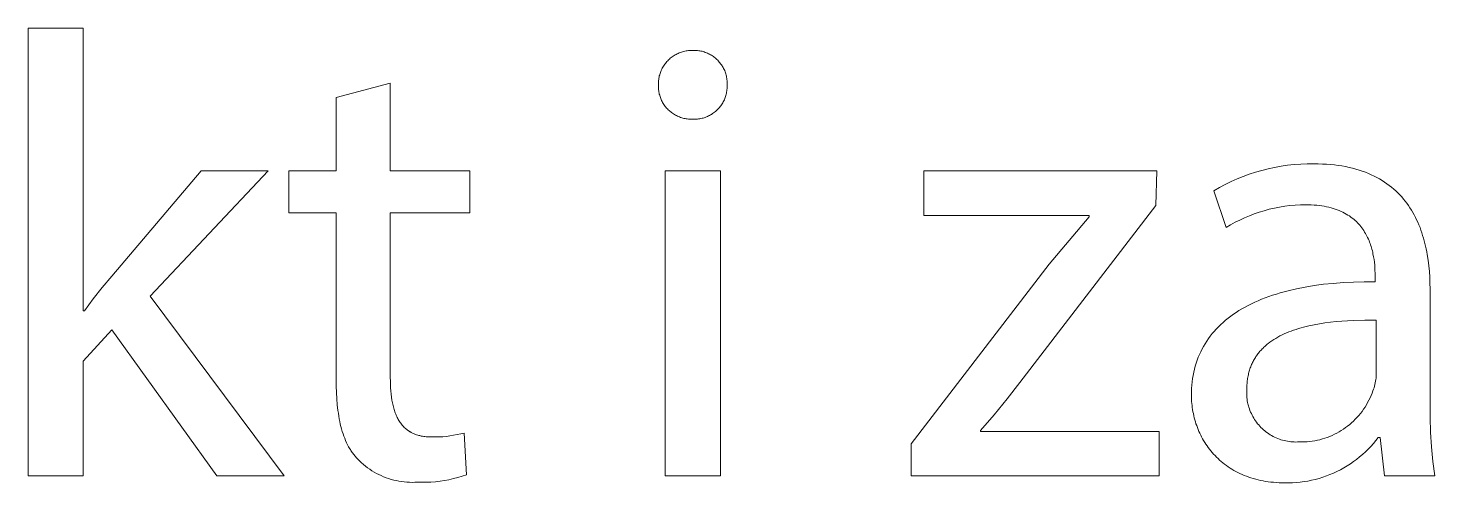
# Model space of a CAD drawing. Header units: millimetres. Extents: x 0 to 5466, y 0 to 3819.
# Drawn here: x 3862.6 to 3984.6, y 91 to 130.4 of the extents above; entities that cross this region are included whole.
import ezdxf

# ---------------------------------------------------------------- set-up
doc = ezdxf.new("R2010")
doc.units = ezdxf.units.MM
doc.header["$MEASUREMENT"] = 0
doc.layers.add('Domyślny', color=7, linetype='Continuous', true_color=0x000000)

msp = doc.modelspace()

# ---------------------------------------------------------------- linework, layer by layer
at = {"layer": 'Domyślny', "color": 18, "lineweight": 15, "true_color": 0x000000}
for p, q in [((3862.59, 91.57), (3862.59, 130.43)), ((3862.59, 130.43), (3867.36, 130.43)), ((3867.36, 130.43), (3867.36, 105.9)), ((3918.71, 128.1), (3918.8, 128.15)), ((3918.8, 128.15), (3918.89, 128.2)), ((3918.89, 128.2), (3918.98, 128.24)), ((3918.98, 128.24), (3919.07, 128.28)), ((3919.07, 128.28), (3919.17, 128.32)), ((3919.17, 128.32), (3919.26, 128.35)), ((3919.26, 128.35), (3919.36, 128.38)), ((3919.36, 128.38), (3919.46, 128.41)), ((3919.46, 128.41), (3919.56, 128.43)), ((3919.56, 128.43), (3919.66, 128.45)), ((3919.66, 128.45), (3919.76, 128.47)), ((3919.76, 128.47), (3919.86, 128.48)), ((3919.86, 128.48), (3919.96, 128.49)), ((3919.96, 128.49), (3920.06, 128.5)), ((3920.06, 128.5), (3920.16, 128.5)), ((3920.16, 128.5), (3920.26, 128.5)), ((3920.26, 128.5), (3920.36, 128.5)), ((3920.36, 128.5), (3920.46, 128.5)), ((3920.46, 128.5), (3920.56, 128.49)), ((3920.56, 128.49), (3920.66, 128.48)), ((3920.66, 128.48), (3920.76, 128.47)), ((3920.76, 128.47), (3920.85, 128.46)), ((3920.85, 128.46), (3920.95, 128.44)), ((3920.95, 128.44), (3921.05, 128.42)), ((3921.05, 128.42), (3921.14, 128.39)), ((3921.14, 128.39), (3921.24, 128.36)), ((3921.24, 128.36), (3921.33, 128.33)), ((3921.33, 128.33), (3921.42, 128.29)), ((3921.42, 128.29), (3921.52, 128.25)), ((3921.52, 128.25), (3921.61, 128.21)), ((3921.61, 128.21), (3921.69, 128.17)), ((3921.69, 128.17), (3921.78, 128.12)), ((3921.78, 128.12), (3921.87, 128.07)), ((3917.55, 126.86), (3917.6, 126.95)), ((3917.6, 126.95), (3917.65, 127.04)), ((3917.65, 127.04), (3917.7, 127.12)), ((3917.7, 127.12), (3917.75, 127.21)), ((3917.75, 127.21), (3917.81, 127.29)), ((3917.81, 127.29), (3917.87, 127.37)), ((3917.87, 127.37), (3917.94, 127.45)), ((3917.94, 127.45), (3918, 127.53)), ((3918, 127.53), (3918.07, 127.6)), ((3918.07, 127.6), (3918.14, 127.67)), ((3918.14, 127.67), (3918.22, 127.74)), ((3918.22, 127.74), (3918.29, 127.81)), ((3918.29, 127.81), (3918.37, 127.88)), ((3918.37, 127.88), (3918.45, 127.94)), ((3918.45, 127.94), (3918.54, 128)), ((3918.54, 128), (3918.62, 128.05)), ((3918.62, 128.05), (3918.71, 128.1)), ((3921.87, 128.07), (3921.95, 128.02)), ((3921.95, 128.02), (3922.03, 127.96)), ((3922.03, 127.96), (3922.11, 127.9)), ((3922.11, 127.9), (3922.19, 127.84)), ((3922.19, 127.84), (3922.26, 127.77)), ((3922.26, 127.77), (3922.34, 127.71)), ((3922.34, 127.71), (3922.41, 127.64)), ((3922.41, 127.64), (3922.47, 127.57)), ((3922.47, 127.57), (3922.54, 127.49)), ((3922.54, 127.49), (3922.6, 127.42)), ((3922.6, 127.42), (3922.66, 127.34)), ((3922.66, 127.34), (3922.72, 127.26)), ((3922.72, 127.26), (3922.78, 127.17)), ((3922.78, 127.17), (3922.83, 127.09)), ((3922.83, 127.09), (3922.88, 127)), ((3922.88, 127), (3922.92, 126.92)), ((3922.92, 126.92), (3922.97, 126.83)), ((3917.26, 125.78), (3917.27, 125.88)), ((3917.26, 125.68), (3917.26, 125.78)), ((3917.26, 125.58), (3917.26, 125.68)), ((3917.27, 125.88), (3917.29, 125.98)), ((3917.29, 125.98), (3917.3, 126.09)), ((3917.3, 126.09), (3917.32, 126.18)), ((3917.32, 126.18), (3917.34, 126.28)), ((3917.34, 126.28), (3917.37, 126.38)), ((3917.37, 126.38), (3917.4, 126.48)), ((3917.4, 126.48), (3917.43, 126.58)), ((3917.43, 126.58), (3917.47, 126.67)), ((3917.47, 126.67), (3917.51, 126.76)), ((3917.51, 126.76), (3917.55, 126.86)), ((3922.97, 126.83), (3923.01, 126.74)), ((3923.01, 126.74), (3923.04, 126.64)), ((3923.04, 126.64), (3923.08, 126.55)), ((3923.08, 126.55), (3923.11, 126.46)), ((3923.11, 126.46), (3923.13, 126.36)), ((3923.13, 126.36), (3923.16, 126.27)), ((3923.16, 126.27), (3923.18, 126.17)), ((3923.18, 126.17), (3923.2, 126.07)), ((3923.2, 126.07), (3923.21, 125.97)), ((3923.21, 125.97), (3923.22, 125.87)), ((3923.22, 125.87), (3923.23, 125.78)), ((3923.23, 125.78), (3923.23, 125.68)), ((3889.31, 124.4), (3894, 125.66)), ((3894, 125.66), (3894, 118.05)), ((3917.26, 125.48), (3917.26, 125.58)), ((3917.26, 125.38), (3917.26, 125.48)), ((3917.26, 125.28), (3917.26, 125.38)), ((3917.26, 125.18), (3917.26, 125.28)), ((3917.27, 125.09), (3917.26, 125.18)), ((3917.29, 124.99), (3917.27, 125.09)), ((3917.3, 124.89), (3917.29, 124.99)), ((3917.32, 124.79), (3917.3, 124.89)), ((3917.34, 124.7), (3917.32, 124.79)), ((3917.37, 124.6), (3917.34, 124.7)), ((3917.4, 124.51), (3917.37, 124.6)), ((3917.43, 124.42), (3917.4, 124.51)), ((3923.08, 124.49), (3923.05, 124.4)), ((3923.11, 124.59), (3923.08, 124.49)), ((3923.14, 124.69), (3923.11, 124.59)), ((3923.16, 124.78), (3923.14, 124.69)), ((3923.18, 124.88), (3923.16, 124.78)), ((3923.2, 124.98), (3923.18, 124.88)), ((3923.21, 125.08), (3923.2, 124.98)), ((3923.22, 125.18), (3923.21, 125.08)), ((3923.23, 125.28), (3923.22, 125.18)), ((3923.23, 125.68), (3923.23, 125.58)), ((3923.23, 125.58), (3923.23, 125.48)), ((3923.23, 125.48), (3923.23, 125.38)), ((3923.23, 125.38), (3923.23, 125.28)), ((3889.31, 118.05), (3889.31, 124.4)), ((3917.46, 124.33), (3917.43, 124.42)), ((3917.5, 124.23), (3917.46, 124.33)), ((3917.54, 124.15), (3917.5, 124.23)), ((3917.59, 124.06), (3917.54, 124.15)), ((3917.63, 123.97), (3917.59, 124.06)), ((3917.68, 123.89), (3917.63, 123.97)), ((3917.74, 123.8), (3917.68, 123.89)), ((3917.79, 123.72), (3917.74, 123.8)), ((3917.85, 123.64), (3917.79, 123.72)), ((3917.91, 123.57), (3917.85, 123.64)), ((3917.97, 123.49), (3917.91, 123.57)), ((3918.04, 123.42), (3917.97, 123.49)), ((3918.11, 123.35), (3918.04, 123.42)), ((3918.18, 123.28), (3918.11, 123.35)), ((3918.25, 123.22), (3918.18, 123.28)), ((3922.27, 123.25), (3922.2, 123.19)), ((3922.34, 123.32), (3922.27, 123.25)), ((3922.42, 123.39), (3922.34, 123.32)), ((3922.48, 123.46), (3922.42, 123.39)), ((3922.55, 123.54), (3922.48, 123.46)), ((3922.61, 123.62), (3922.55, 123.54)), ((3922.67, 123.7), (3922.61, 123.62)), ((3922.73, 123.78), (3922.67, 123.7)), ((3922.79, 123.86), (3922.73, 123.78)), ((3922.84, 123.95), (3922.79, 123.86)), ((3922.89, 124.04), (3922.84, 123.95)), ((3922.93, 124.12), (3922.89, 124.04)), ((3922.98, 124.21), (3922.93, 124.12)), ((3923.02, 124.31), (3922.98, 124.21)), ((3923.05, 124.4), (3923.02, 124.31)), ((3918.33, 123.16), (3918.25, 123.22)), ((3918.41, 123.1), (3918.33, 123.16)), ((3918.49, 123.04), (3918.41, 123.1)), ((3918.57, 122.98), (3918.49, 123.04)), ((3918.65, 122.93), (3918.57, 122.98)), ((3918.74, 122.88), (3918.65, 122.93)), ((3918.83, 122.84), (3918.74, 122.88)), ((3918.91, 122.79), (3918.83, 122.84)), ((3919, 122.75), (3918.91, 122.79)), ((3919.09, 122.72), (3919, 122.75)), ((3919.19, 122.68), (3919.09, 122.72)), ((3919.28, 122.65), (3919.19, 122.68)), ((3919.38, 122.63), (3919.28, 122.65)), ((3919.47, 122.6), (3919.38, 122.63)), ((3919.57, 122.58), (3919.47, 122.6)), ((3919.66, 122.57), (3919.57, 122.58)), ((3919.76, 122.55), (3919.66, 122.57)), ((3919.86, 122.54), (3919.76, 122.55)), ((3919.96, 122.53), (3919.86, 122.54)), ((3920.05, 122.53), (3919.96, 122.53)), ((3920.15, 122.53), (3920.05, 122.53)), ((3920.25, 122.52), (3920.15, 122.53)), ((3920.35, 122.52), (3920.25, 122.52)), ((3920.45, 122.52), (3920.35, 122.52)), ((3920.55, 122.53), (3920.45, 122.52)), ((3920.65, 122.54), (3920.55, 122.53)), ((3920.75, 122.55), (3920.65, 122.54)), ((3920.85, 122.57), (3920.75, 122.55)), ((3920.95, 122.58), (3920.85, 122.57)), ((3921.05, 122.61), (3920.95, 122.58)), ((3921.14, 122.63), (3921.05, 122.61)), ((3921.24, 122.66), (3921.14, 122.63)), ((3921.33, 122.69), (3921.24, 122.66)), ((3921.43, 122.73), (3921.33, 122.69)), ((3921.52, 122.77), (3921.43, 122.73)), ((3921.61, 122.81), (3921.52, 122.77)), ((3921.7, 122.85), (3921.61, 122.81)), ((3921.79, 122.9), (3921.7, 122.85)), ((3921.87, 122.95), (3921.79, 122.9)), ((3921.96, 123.01), (3921.87, 122.95)), ((3922.04, 123.07), (3921.96, 123.01)), ((3922.12, 123.13), (3922.04, 123.07)), ((3922.2, 123.19), (3922.12, 123.13)), ((3970.71, 118.35), (3971.27, 118.45)), ((3971.27, 118.45), (3971.84, 118.53)), ((3971.84, 118.53), (3972.4, 118.59)), ((3972.4, 118.59), (3972.97, 118.63)), ((3972.97, 118.63), (3973.54, 118.66)), ((3973.54, 118.66), (3974.11, 118.66)), ((3974.11, 118.66), (3974.48, 118.65)), ((3974.48, 118.65), (3974.85, 118.64)), ((3974.85, 118.64), (3975.2, 118.62)), ((3975.2, 118.62), (3975.55, 118.59)), ((3975.55, 118.59), (3975.89, 118.56)), ((3975.89, 118.56), (3976.22, 118.52)), ((3976.22, 118.52), (3976.55, 118.47)), ((3976.55, 118.47), (3976.86, 118.41)), ((3976.86, 118.41), (3977.17, 118.34)), ((3869.84, 108.92), (3877.59, 118.05)), ((3883.4, 118.05), (3873.17, 107.17)), ((3877.59, 118.05), (3883.4, 118.05)), ((3885.2, 114.39), (3885.2, 118.05)), ((3885.2, 118.05), (3889.31, 118.05)), ((3894, 118.05), (3900.9, 118.05)), ((3900.9, 118.05), (3900.9, 114.39)), ((3917.86, 118.05), (3922.66, 118.05)), ((3917.86, 91.57), (3917.86, 118.05)), ((3922.66, 118.05), (3922.66, 91.57)), ((3940.29, 114.18), (3940.29, 118.06)), ((3940.29, 118.06), (3960.48, 118.06)), ((3960.48, 118.06), (3960.41, 115.04)), ((3966.93, 117.11), (3967.45, 117.35)), ((3967.45, 117.35), (3967.98, 117.56)), ((3967.98, 117.56), (3968.51, 117.76)), ((3968.51, 117.76), (3969.06, 117.93)), ((3969.06, 117.93), (3969.6, 118.09)), ((3969.6, 118.09), (3970.15, 118.23)), ((3970.15, 118.23), (3970.71, 118.35)), ((3977.17, 118.34), (3977.47, 118.27)), ((3977.47, 118.27), (3977.76, 118.2)), ((3977.76, 118.2), (3978.04, 118.11)), ((3978.04, 118.11), (3978.31, 118.02)), ((3978.31, 118.02), (3978.58, 117.92)), ((3978.58, 117.92), (3978.84, 117.82)), ((3978.84, 117.82), (3979.09, 117.71)), ((3979.09, 117.71), (3979.34, 117.59)), ((3979.34, 117.59), (3979.57, 117.47)), ((3979.57, 117.47), (3979.8, 117.34)), ((3979.8, 117.34), (3980.03, 117.21)), ((3980.03, 117.21), (3980.24, 117.07)), ((3965.43, 116.31), (3965.92, 116.59)), ((3966.5, 113.12), (3965.43, 116.31)), ((3965.92, 116.59), (3966.42, 116.86)), ((3966.42, 116.86), (3966.93, 117.11)), ((3980.24, 117.07), (3980.45, 116.93)), ((3980.45, 116.93), (3980.65, 116.78)), ((3980.65, 116.78), (3980.85, 116.63)), ((3980.85, 116.63), (3981.04, 116.47)), ((3981.04, 116.47), (3981.22, 116.3)), ((3981.22, 116.3), (3981.4, 116.13)), ((3981.4, 116.13), (3981.56, 115.96)), ((3981.56, 115.96), (3981.73, 115.78)), ((3960.41, 115.04), (3948.61, 99.68)), ((3970.25, 114.71), (3969.81, 114.59)), ((3970.69, 114.81), (3970.25, 114.71)), ((3971.14, 114.9), (3970.69, 114.81)), ((3971.59, 114.97), (3971.14, 114.9)), ((3972.04, 115.03), (3971.59, 114.97)), ((3972.49, 115.07), (3972.04, 115.03)), ((3972.94, 115.1), (3972.49, 115.07)), ((3973.4, 115.11), (3972.94, 115.1)), ((3973.65, 115.11), (3973.4, 115.11)), ((3973.89, 115.1), (3973.65, 115.11)), ((3974.13, 115.08), (3973.89, 115.1)), ((3974.36, 115.06), (3974.13, 115.08)), ((3974.58, 115.04), (3974.36, 115.06)), ((3974.8, 115.01), (3974.58, 115.04)), ((3975.01, 114.97), (3974.8, 115.01)), ((3975.21, 114.93), (3975.01, 114.97)), ((3975.41, 114.89), (3975.21, 114.93)), ((3975.6, 114.84), (3975.41, 114.89)), ((3975.79, 114.79), (3975.6, 114.84)), ((3975.97, 114.73), (3975.79, 114.79)), ((3976.14, 114.67), (3975.97, 114.73)), ((3981.73, 115.78), (3981.88, 115.6)), ((3981.88, 115.6), (3982.03, 115.42)), ((3982.03, 115.42), (3982.18, 115.23)), ((3982.18, 115.23), (3982.32, 115.03)), ((3982.32, 115.03), (3982.45, 114.83)), ((3982.45, 114.83), (3982.58, 114.63)), ((3889.31, 114.39), (3885.2, 114.39)), ((3889.31, 99.94), (3889.31, 114.39)), ((3900.9, 114.39), (3894, 114.39)), ((3894, 114.39), (3894, 100.11)), ((3954.62, 114.18), (3940.29, 114.18)), ((3951.16, 109.94), (3954.62, 114.05)), ((3954.62, 114.05), (3954.62, 114.18)), ((3967.29, 113.58), (3966.89, 113.36)), ((3967.69, 113.78), (3967.29, 113.58)), ((3968.11, 113.97), (3967.69, 113.78)), ((3968.52, 114.15), (3968.11, 113.97)), ((3968.95, 114.31), (3968.52, 114.15)), ((3969.38, 114.46), (3968.95, 114.31)), ((3969.81, 114.59), (3969.38, 114.46)), ((3976.31, 114.6), (3976.14, 114.67)), ((3976.47, 114.53), (3976.31, 114.6)), ((3976.63, 114.46), (3976.47, 114.53)), ((3976.78, 114.38), (3976.63, 114.46)), ((3976.92, 114.3), (3976.78, 114.38)), ((3977.06, 114.21), (3976.92, 114.3)), ((3977.2, 114.13), (3977.06, 114.21)), ((3977.33, 114.03), (3977.2, 114.13)), ((3977.45, 113.94), (3977.33, 114.03)), ((3977.57, 113.84), (3977.45, 113.94)), ((3977.69, 113.74), (3977.57, 113.84)), ((3977.8, 113.64), (3977.69, 113.74)), ((3977.9, 113.54), (3977.8, 113.64)), ((3978, 113.43), (3977.9, 113.54)), ((3982.58, 114.63), (3982.7, 114.43)), ((3982.7, 114.43), (3982.82, 114.22)), ((3982.82, 114.22), (3982.93, 114.01)), ((3982.93, 114.01), (3983.03, 113.79)), ((3983.03, 113.79), (3983.13, 113.58)), ((3983.13, 113.58), (3983.23, 113.36)), ((3966.89, 113.36), (3966.5, 113.12)), ((3978.1, 113.32), (3978, 113.43)), ((3978.19, 113.21), (3978.1, 113.32)), ((3978.28, 113.09), (3978.19, 113.21)), ((3978.36, 112.98), (3978.28, 113.09)), ((3978.44, 112.86), (3978.36, 112.98)), ((3978.52, 112.74), (3978.44, 112.86)), ((3978.59, 112.62), (3978.52, 112.74)), ((3978.66, 112.5), (3978.59, 112.62)), ((3978.72, 112.38), (3978.66, 112.5)), ((3978.78, 112.25), (3978.72, 112.38)), ((3983.23, 113.36), (3983.32, 113.13)), ((3983.32, 113.13), (3983.4, 112.91)), ((3983.4, 112.91), (3983.48, 112.68)), ((3983.48, 112.68), (3983.55, 112.45)), ((3983.55, 112.45), (3983.62, 112.22)), ((3978.84, 112.13), (3978.78, 112.25)), ((3978.9, 112), (3978.84, 112.13)), ((3978.95, 111.87), (3978.9, 112)), ((3978.99, 111.75), (3978.95, 111.87)), ((3979.04, 111.62), (3978.99, 111.75)), ((3979.08, 111.49), (3979.04, 111.62)), ((3979.12, 111.36), (3979.08, 111.49)), ((3979.15, 111.24), (3979.12, 111.36)), ((3979.19, 111.11), (3979.15, 111.24)), ((3979.22, 110.98), (3979.19, 111.11)), ((3983.62, 112.22), (3983.69, 111.98)), ((3983.69, 111.98), (3983.75, 111.75)), ((3983.75, 111.75), (3983.81, 111.51)), ((3983.81, 111.51), (3983.86, 111.27)), ((3983.86, 111.27), (3983.91, 111.03)), ((3939.18, 94.36), (3951.16, 109.94)), ((3979.24, 110.85), (3979.22, 110.98)), ((3979.29, 110.6), (3979.24, 110.85)), ((3979.33, 110.35), (3979.29, 110.6)), ((3979.36, 110.11), (3979.33, 110.35)), ((3979.39, 109.86), (3979.36, 110.11)), ((3979.4, 109.63), (3979.39, 109.86)), ((3983.91, 111.03), (3983.95, 110.78)), ((3983.95, 110.78), (3984.03, 110.29)), ((3984.03, 110.29), (3984.09, 109.8)), ((3869.02, 107.93), (3869.84, 108.92)), ((3979.41, 109.4), (3979.4, 109.63)), ((3979.42, 109.18), (3979.41, 109.4)), ((3979.42, 108.97), (3979.42, 109.18)), ((3979.42, 108.43), (3979.42, 108.97)), ((3984.09, 109.8), (3984.13, 109.31)), ((3984.13, 109.31), (3984.17, 108.81)), ((3984.17, 108.81), (3984.18, 108.31)), ((3868.23, 106.93), (3869.02, 107.93)), ((3970.86, 107.35), (3971.2, 107.46)), ((3971.2, 107.46), (3971.54, 107.55)), ((3971.54, 107.55), (3971.89, 107.64)), ((3971.89, 107.64), (3972.62, 107.81)), ((3972.62, 107.81), (3973.37, 107.96)), ((3973.37, 107.96), (3974.15, 108.09)), ((3974.15, 108.09), (3974.96, 108.2)), ((3974.96, 108.2), (3975.8, 108.28)), ((3975.8, 108.28), (3976.67, 108.35)), ((3976.67, 108.35), (3977.56, 108.4)), ((3977.56, 108.4), (3978.48, 108.42)), ((3978.48, 108.42), (3979.42, 108.43)), ((3984.18, 108.31), (3984.19, 107.81)), ((3984.19, 107.81), (3984.19, 97.91)), ((3867.47, 105.9), (3868.23, 106.93)), ((3873.17, 107.17), (3884.81, 91.57)), ((3967.88, 106.08), (3968.15, 106.22)), ((3968.15, 106.22), (3968.42, 106.37)), ((3968.42, 106.37), (3968.7, 106.51)), ((3968.7, 106.51), (3968.98, 106.64)), ((3968.98, 106.64), (3969.28, 106.78)), ((3969.28, 106.78), (3969.58, 106.9)), ((3969.58, 106.9), (3969.89, 107.02)), ((3969.89, 107.02), (3970.2, 107.14)), ((3970.2, 107.14), (3970.53, 107.25)), ((3970.53, 107.25), (3970.86, 107.35)), ((3867.36, 105.9), (3867.47, 105.9)), ((3966.24, 104.9), (3966.45, 105.08)), ((3966.45, 105.08), (3966.67, 105.26)), ((3966.67, 105.26), (3966.9, 105.43)), ((3966.9, 105.43), (3967.13, 105.6)), ((3967.13, 105.6), (3967.37, 105.76)), ((3967.37, 105.76), (3967.62, 105.92)), ((3967.62, 105.92), (3967.88, 106.08)), ((3976.05, 104.97), (3975.56, 104.92)), ((3976.54, 105.01), (3976.05, 104.97)), ((3977.04, 105.04), (3976.54, 105.01)), ((3977.54, 105.07), (3977.04, 105.04)), ((3978.54, 105.09), (3977.54, 105.07)), ((3979.53, 105.08), (3978.54, 105.09)), ((3979.53, 100.49), (3979.53, 105.08)), ((3869.84, 104.26), (3867.36, 101.53)), ((3878.97, 91.57), (3869.84, 104.26)), ((3965.13, 103.71), (3965.3, 103.92)), ((3965.3, 103.92), (3965.47, 104.12)), ((3965.47, 104.12), (3965.65, 104.32)), ((3965.65, 104.32), (3965.84, 104.52)), ((3965.84, 104.52), (3966.03, 104.71)), ((3966.03, 104.71), (3966.24, 104.9)), ((3971.17, 103.72), (3970.99, 103.62)), ((3971.36, 103.81), (3971.17, 103.72)), ((3971.55, 103.9), (3971.36, 103.81)), ((3971.74, 103.99), (3971.55, 103.9)), ((3971.94, 104.07), (3971.74, 103.99)), ((3972.15, 104.15), (3971.94, 104.07)), ((3972.35, 104.22), (3972.15, 104.15)), ((3972.57, 104.29), (3972.35, 104.22)), ((3972.78, 104.36), (3972.57, 104.29)), ((3973, 104.43), (3972.78, 104.36)), ((3973.22, 104.49), (3973, 104.43)), ((3973.67, 104.6), (3973.22, 104.49)), ((3974.13, 104.7), (3973.67, 104.6)), ((3974.6, 104.78), (3974.13, 104.7)), ((3975.07, 104.86), (3974.6, 104.78)), ((3975.56, 104.92), (3975.07, 104.86)), ((3964.3, 102.35), (3964.42, 102.59)), ((3964.42, 102.59), (3964.55, 102.82)), ((3964.55, 102.82), (3964.68, 103.05)), ((3964.68, 103.05), (3964.82, 103.27)), ((3964.82, 103.27), (3964.97, 103.49)), ((3964.97, 103.49), (3965.13, 103.71)), ((3969.57, 102.53), (3969.5, 102.46)), ((3969.64, 102.6), (3969.57, 102.53)), ((3969.71, 102.67), (3969.64, 102.6)), ((3969.78, 102.74), (3969.71, 102.67)), ((3969.85, 102.8), (3969.78, 102.74)), ((3969.92, 102.87), (3969.85, 102.8)), ((3969.99, 102.93), (3969.92, 102.87)), ((3970.07, 103), (3969.99, 102.93)), ((3970.15, 103.06), (3970.07, 103)), ((3970.3, 103.18), (3970.15, 103.06)), ((3970.47, 103.3), (3970.3, 103.18)), ((3970.64, 103.41), (3970.47, 103.3)), ((3970.81, 103.51), (3970.64, 103.41)), ((3970.99, 103.62), (3970.81, 103.51)), ((3867.36, 101.53), (3867.36, 91.57)), ((3963.83, 101.1), (3963.91, 101.36)), ((3963.91, 101.36), (3964, 101.62)), ((3964, 101.62), (3964.09, 101.87)), ((3964.09, 101.87), (3964.19, 102.11)), ((3964.19, 102.11), (3964.3, 102.35)), ((3968.75, 101.33), (3968.71, 101.24)), ((3968.8, 101.42), (3968.75, 101.33)), ((3968.84, 101.51), (3968.8, 101.42)), ((3968.89, 101.59), (3968.84, 101.51)), ((3968.93, 101.68), (3968.89, 101.59)), ((3968.98, 101.76), (3968.93, 101.68)), ((3969.04, 101.84), (3968.98, 101.76)), ((3969.09, 101.93), (3969.04, 101.84)), ((3969.14, 102.01), (3969.09, 101.93)), ((3969.2, 102.08), (3969.14, 102.01)), ((3969.26, 102.16), (3969.2, 102.08)), ((3969.32, 102.24), (3969.26, 102.16)), ((3969.38, 102.31), (3969.32, 102.24)), ((3969.44, 102.39), (3969.38, 102.31)), ((3969.5, 102.46), (3969.44, 102.39)), ((3894, 100.11), (3894.01, 99.8)), ((3963.6, 100.03), (3963.65, 100.3)), ((3963.65, 100.3), (3963.7, 100.57)), ((3963.7, 100.57), (3963.76, 100.84)), ((3963.76, 100.84), (3963.83, 101.1)), ((3968.39, 100.15), (3968.37, 100.04)), ((3968.41, 100.26), (3968.39, 100.15)), ((3968.43, 100.36), (3968.41, 100.26)), ((3968.45, 100.46), (3968.43, 100.36)), ((3968.48, 100.57), (3968.45, 100.46)), ((3968.51, 100.67), (3968.48, 100.57)), ((3968.54, 100.76), (3968.51, 100.67)), ((3968.57, 100.86), (3968.54, 100.76)), ((3968.6, 100.96), (3968.57, 100.86)), ((3968.64, 101.05), (3968.6, 100.96)), ((3968.67, 101.15), (3968.64, 101.05)), ((3968.71, 101.24), (3968.67, 101.15)), ((3979.49, 99.93), (3979.51, 100.07)), ((3979.51, 100.07), (3979.52, 100.21)), ((3979.52, 100.21), (3979.53, 100.35)), ((3979.53, 100.35), (3979.53, 100.49)), ((3889.31, 99.37), (3889.31, 99.94)), ((3889.33, 98.81), (3889.31, 99.37)), ((3894.01, 99.8), (3894.02, 99.51)), ((3894.02, 99.51), (3894.03, 99.22)), ((3894.03, 99.22), (3894.05, 98.95)), ((3894.05, 98.95), (3894.08, 98.68)), ((3948.61, 99.68), (3947.51, 98.26)), ((3963.5, 98.88), (3963.51, 99.17)), ((3963.5, 98.58), (3963.5, 98.88)), ((3963.51, 99.17), (3963.53, 99.46)), ((3963.53, 99.46), (3963.56, 99.75)), ((3963.56, 99.75), (3963.6, 100.03)), ((3968.3, 99.13), (3968.29, 98.98)), ((3968.29, 98.98), (3968.29, 98.83)), ((3968.29, 98.83), (3968.29, 98.69)), ((3968.31, 99.37), (3968.3, 99.25)), ((3968.3, 99.25), (3968.3, 99.13)), ((3968.32, 99.6), (3968.31, 99.48)), ((3968.31, 99.48), (3968.31, 99.37)), ((3968.33, 99.71), (3968.32, 99.6)), ((3968.34, 99.82), (3968.33, 99.71)), ((3968.35, 99.93), (3968.34, 99.82)), ((3968.37, 100.04), (3968.35, 99.93)), ((3979.16, 98.75), (3979.24, 98.96)), ((3979.24, 98.96), (3979.29, 99.1)), ((3979.29, 99.1), (3979.33, 99.23)), ((3979.33, 99.23), (3979.37, 99.37)), ((3979.37, 99.37), (3979.41, 99.51)), ((3979.41, 99.51), (3979.44, 99.65)), ((3979.44, 99.65), (3979.47, 99.79)), ((3979.47, 99.79), (3979.49, 99.93)), ((3889.36, 98.27), (3889.33, 98.81)), ((3889.41, 97.75), (3889.36, 98.27)), ((3889.46, 97.25), (3889.41, 97.75)), ((3894.08, 98.68), (3894.11, 98.42)), ((3894.11, 98.42), (3894.15, 98.16)), ((3894.15, 98.16), (3894.19, 97.92)), ((3894.19, 97.92), (3894.22, 97.8)), ((3894.22, 97.8), (3894.24, 97.69)), ((3894.24, 97.69), (3894.27, 97.57)), ((3947.51, 98.26), (3946.38, 96.87)), ((3963.5, 98.4), (3963.5, 98.58)), ((3963.5, 98.22), (3963.5, 98.4)), ((3963.51, 98.04), (3963.5, 98.22)), ((3963.53, 97.86), (3963.51, 98.04)), ((3963.55, 97.69), (3963.53, 97.86)), ((3963.57, 97.51), (3963.55, 97.69)), ((3968.29, 98.69), (3968.3, 98.54)), ((3968.3, 98.54), (3968.31, 98.39)), ((3968.31, 98.39), (3968.32, 98.25)), ((3968.32, 98.25), (3968.34, 98.1)), ((3968.34, 98.1), (3968.37, 97.96)), ((3968.37, 97.96), (3968.4, 97.82)), ((3968.4, 97.82), (3968.44, 97.67)), ((3968.44, 97.67), (3968.48, 97.53)), ((3978.55, 97.55), (3978.67, 97.74)), ((3978.67, 97.74), (3978.78, 97.94)), ((3978.78, 97.94), (3978.89, 98.14)), ((3978.89, 98.14), (3978.99, 98.34)), ((3978.99, 98.34), (3979.08, 98.54)), ((3979.08, 98.54), (3979.16, 98.75)), ((3984.19, 97.91), (3984.19, 96.64)), ((3889.5, 97.01), (3889.46, 97.25)), ((3889.54, 96.77), (3889.5, 97.01)), ((3889.58, 96.53), (3889.54, 96.77)), ((3889.62, 96.3), (3889.58, 96.53)), ((3894.27, 97.57), (3894.3, 97.46)), ((3894.3, 97.46), (3894.33, 97.35)), ((3894.33, 97.35), (3894.37, 97.24)), ((3894.37, 97.24), (3894.4, 97.14)), ((3894.4, 97.14), (3894.44, 97.04)), ((3894.44, 97.04), (3894.48, 96.94)), ((3894.48, 96.94), (3894.52, 96.84)), ((3894.52, 96.84), (3894.56, 96.74)), ((3894.56, 96.74), (3894.61, 96.65)), ((3894.61, 96.65), (3894.65, 96.56)), ((3894.65, 96.56), (3894.7, 96.47)), ((3894.7, 96.47), (3894.75, 96.39)), ((3946.38, 96.87), (3945.21, 95.51)), ((3963.6, 97.33), (3963.57, 97.51)), ((3963.63, 97.15), (3963.6, 97.33)), ((3963.66, 96.98), (3963.63, 97.15)), ((3963.7, 96.8), (3963.66, 96.98)), ((3963.74, 96.63), (3963.7, 96.8)), ((3963.79, 96.45), (3963.74, 96.63)), ((3963.84, 96.28), (3963.79, 96.45)), ((3968.48, 97.53), (3968.52, 97.39)), ((3968.52, 97.39), (3968.57, 97.26)), ((3968.57, 97.26), (3968.63, 97.12)), ((3968.63, 97.12), (3968.69, 96.98)), ((3968.69, 96.98), (3968.75, 96.85)), ((3968.75, 96.85), (3968.82, 96.72)), ((3968.82, 96.72), (3968.9, 96.6)), ((3968.9, 96.6), (3968.97, 96.47)), ((3968.97, 96.47), (3969.06, 96.35)), ((3977.55, 96.34), (3977.71, 96.5)), ((3977.71, 96.5), (3977.87, 96.66)), ((3977.87, 96.66), (3978.02, 96.83)), ((3978.02, 96.83), (3978.16, 97)), ((3978.16, 97), (3978.3, 97.18)), ((3978.3, 97.18), (3978.43, 97.36)), ((3978.43, 97.36), (3978.55, 97.55)), ((3984.19, 96.64), (3984.23, 95.37)), ((3889.67, 96.08), (3889.62, 96.3)), ((3889.72, 95.86), (3889.67, 96.08)), ((3889.78, 95.65), (3889.72, 95.86)), ((3889.84, 95.44), (3889.78, 95.65)), ((3889.91, 95.23), (3889.84, 95.44)), ((3889.98, 95.03), (3889.91, 95.23)), ((3894.75, 96.39), (3894.8, 96.3)), ((3894.8, 96.3), (3894.86, 96.22)), ((3894.86, 96.22), (3894.91, 96.14)), ((3894.91, 96.14), (3894.97, 96.07)), ((3894.97, 96.07), (3895.03, 95.99)), ((3895.03, 95.99), (3895.09, 95.92)), ((3895.09, 95.92), (3895.16, 95.85)), ((3895.16, 95.85), (3895.22, 95.79)), ((3895.22, 95.79), (3895.29, 95.72)), ((3895.29, 95.72), (3895.33, 95.69)), ((3895.33, 95.69), (3895.36, 95.66)), ((3895.36, 95.66), (3895.4, 95.63)), ((3895.4, 95.63), (3895.43, 95.6)), ((3895.43, 95.6), (3895.47, 95.57)), ((3895.47, 95.57), (3895.51, 95.55)), ((3895.51, 95.55), (3895.55, 95.52)), ((3895.55, 95.52), (3895.59, 95.49)), ((3895.59, 95.49), (3895.63, 95.47)), ((3895.63, 95.47), (3895.67, 95.44)), ((3895.67, 95.44), (3895.71, 95.41)), ((3895.71, 95.41), (3895.75, 95.39)), ((3895.75, 95.39), (3895.83, 95.34)), ((3895.83, 95.34), (3895.92, 95.3)), ((3895.92, 95.3), (3896, 95.26)), ((3896, 95.26), (3896.09, 95.22)), ((3896.09, 95.22), (3896.19, 95.18)), ((3896.19, 95.18), (3896.28, 95.15)), ((3899.8, 95.16), (3900.11, 95.22)), ((3900.11, 95.22), (3900.41, 95.3)), ((3900.41, 95.3), (3900.61, 91.68)), ((3945.21, 95.51), (3945.21, 95.42)), ((3945.21, 95.42), (3960.7, 95.42)), ((3960.7, 95.42), (3960.7, 91.58)), ((3963.89, 96.11), (3963.84, 96.28)), ((3963.95, 95.94), (3963.89, 96.11)), ((3964.01, 95.77), (3963.95, 95.94)), ((3964.08, 95.61), (3964.01, 95.77)), ((3964.15, 95.44), (3964.08, 95.61)), ((3964.22, 95.28), (3964.15, 95.44)), ((3964.3, 95.12), (3964.22, 95.28)), ((3969.06, 96.35), (3969.14, 96.23)), ((3969.14, 96.23), (3969.23, 96.11)), ((3969.23, 96.11), (3969.33, 96)), ((3969.33, 96), (3969.42, 95.89)), ((3969.42, 95.89), (3969.52, 95.79)), ((3969.52, 95.79), (3969.63, 95.68)), ((3969.63, 95.68), (3969.74, 95.58)), ((3969.74, 95.58), (3969.85, 95.49)), ((3969.85, 95.49), (3969.96, 95.4)), ((3969.96, 95.4), (3970.08, 95.31)), ((3970.08, 95.31), (3970.2, 95.23)), ((3970.2, 95.23), (3970.33, 95.15)), ((3975.7, 95.09), (3975.9, 95.19)), ((3975.9, 95.19), (3976.1, 95.29)), ((3976.1, 95.29), (3976.3, 95.4)), ((3976.3, 95.4), (3976.49, 95.51)), ((3976.49, 95.51), (3976.68, 95.64)), ((3976.68, 95.64), (3976.86, 95.77)), ((3976.86, 95.77), (3977.04, 95.9)), ((3977.04, 95.9), (3977.22, 96.04)), ((3977.22, 96.04), (3977.39, 96.19)), ((3977.39, 96.19), (3977.55, 96.34)), ((3984.23, 95.37), (3984.32, 94.1)), ((3890.05, 94.84), (3889.98, 95.03)), ((3890.13, 94.65), (3890.05, 94.84)), ((3890.21, 94.46), (3890.13, 94.65)), ((3890.3, 94.28), (3890.21, 94.46)), ((3890.39, 94.11), (3890.3, 94.28)), ((3890.49, 93.94), (3890.39, 94.11)), ((3896.28, 95.15), (3896.38, 95.12)), ((3896.38, 95.12), (3896.48, 95.09)), ((3896.48, 95.09), (3896.58, 95.07)), ((3896.58, 95.07), (3896.68, 95.04)), ((3896.68, 95.04), (3896.79, 95.02)), ((3896.79, 95.02), (3896.9, 95.01)), ((3896.9, 95.01), (3897.01, 94.99)), ((3897.01, 94.99), (3897.13, 94.98)), ((3897.13, 94.98), (3897.24, 94.97)), ((3897.24, 94.97), (3897.36, 94.96)), ((3897.36, 94.96), (3897.48, 94.96)), ((3897.48, 94.96), (3897.61, 94.96)), ((3897.61, 94.96), (3897.92, 94.96)), ((3897.92, 94.96), (3898.24, 94.96)), ((3898.24, 94.96), (3898.55, 94.98)), ((3898.55, 94.98), (3898.87, 95.01)), ((3898.87, 95.01), (3899.18, 95.05)), ((3899.18, 95.05), (3899.49, 95.1)), ((3899.49, 95.1), (3899.8, 95.16)), ((3939.18, 91.58), (3939.18, 94.36)), ((3964.38, 94.96), (3964.3, 95.12)), ((3964.46, 94.8), (3964.38, 94.96)), ((3964.55, 94.64), (3964.46, 94.8)), ((3964.65, 94.49), (3964.55, 94.64)), ((3964.75, 94.34), (3964.65, 94.49)), ((3964.85, 94.19), (3964.75, 94.34)), ((3964.95, 94.04), (3964.85, 94.19)), ((3965.06, 93.89), (3964.95, 94.04)), ((3970.33, 95.15), (3970.45, 95.07)), ((3970.45, 95.07), (3970.58, 95)), ((3970.58, 95), (3970.71, 94.94)), ((3970.71, 94.94), (3970.85, 94.88)), ((3970.85, 94.88), (3970.98, 94.82)), ((3970.98, 94.82), (3971.12, 94.77)), ((3971.12, 94.77), (3971.26, 94.72)), ((3971.26, 94.72), (3971.4, 94.68)), ((3971.4, 94.68), (3971.54, 94.64)), ((3971.54, 94.64), (3971.68, 94.61)), ((3971.68, 94.61), (3971.83, 94.58)), ((3971.83, 94.58), (3971.97, 94.56)), ((3971.97, 94.56), (3972.12, 94.54)), ((3972.12, 94.54), (3972.26, 94.52)), ((3972.26, 94.52), (3972.41, 94.52)), ((3972.41, 94.52), (3972.56, 94.51)), ((3972.56, 94.51), (3972.7, 94.52)), ((3972.7, 94.52), (3972.85, 94.52)), ((3972.85, 94.52), (3973.08, 94.52)), ((3973.08, 94.52), (3973.3, 94.53)), ((3973.3, 94.53), (3973.53, 94.54)), ((3973.53, 94.54), (3973.75, 94.56)), ((3973.75, 94.56), (3973.97, 94.59)), ((3973.97, 94.59), (3974.19, 94.63)), ((3974.19, 94.63), (3974.42, 94.67)), ((3974.42, 94.67), (3974.63, 94.72)), ((3974.63, 94.72), (3974.85, 94.78)), ((3974.85, 94.78), (3975.07, 94.85)), ((3975.07, 94.85), (3975.28, 94.92)), ((3975.28, 94.92), (3975.49, 95.01)), ((3975.49, 95.01), (3975.7, 95.09)), ((3979.05, 94.14), (3978.82, 93.9)), ((3979.28, 94.39), (3979.05, 94.14)), ((3979.49, 94.64), (3979.28, 94.39)), ((3979.69, 94.91), (3979.49, 94.64)), ((3979.86, 94.91), (3979.69, 94.91)), ((3980.24, 91.57), (3979.86, 94.91)), ((3984.32, 94.1), (3984.44, 92.83)), ((3890.54, 93.86), (3890.49, 93.94)), ((3890.59, 93.78), (3890.54, 93.86)), ((3890.64, 93.7), (3890.59, 93.78)), ((3890.69, 93.62), (3890.64, 93.7)), ((3890.75, 93.54), (3890.69, 93.62)), ((3890.8, 93.47), (3890.75, 93.54)), ((3890.86, 93.4), (3890.8, 93.47)), ((3890.92, 93.32), (3890.86, 93.4)), ((3890.98, 93.25), (3890.92, 93.32)), ((3891.04, 93.18), (3890.98, 93.25)), ((3891.1, 93.11), (3891.04, 93.18)), ((3891.16, 93.05), (3891.1, 93.11)), ((3891.33, 92.88), (3891.16, 93.05)), ((3891.49, 92.73), (3891.33, 92.88)), ((3965.18, 93.75), (3965.06, 93.89)), ((3965.29, 93.61), (3965.18, 93.75)), ((3965.41, 93.47), (3965.29, 93.61)), ((3965.54, 93.34), (3965.41, 93.47)), ((3965.67, 93.21), (3965.54, 93.34)), ((3965.8, 93.08), (3965.67, 93.21)), ((3965.94, 92.95), (3965.8, 93.08)), ((3966.08, 92.83), (3965.94, 92.95)), ((3966.22, 92.71), (3966.08, 92.83)), ((3977.55, 92.82), (3977.28, 92.63)), ((3977.82, 93.01), (3977.55, 92.82)), ((3978.08, 93.22), (3977.82, 93.01)), ((3978.34, 93.44), (3978.08, 93.22)), ((3978.58, 93.66), (3978.34, 93.44)), ((3978.82, 93.9), (3978.58, 93.66)), ((3984.44, 92.83), (3984.61, 91.57)), ((3867.36, 91.57), (3862.59, 91.57)), ((3884.81, 91.57), (3878.97, 91.57)), ((3891.67, 92.57), (3891.49, 92.73)), ((3891.85, 92.43), (3891.67, 92.57)), ((3892.03, 92.29), (3891.85, 92.43)), ((3892.22, 92.16), (3892.03, 92.29)), ((3892.41, 92.03), (3892.22, 92.16)), ((3892.61, 91.91), (3892.41, 92.03)), ((3892.81, 91.8), (3892.61, 91.91)), ((3893.01, 91.7), (3892.81, 91.8)), ((3893.22, 91.6), (3893.01, 91.7)), ((3893.43, 91.51), (3893.22, 91.6)), ((3900.24, 91.55), (3899.86, 91.44)), ((3900.61, 91.68), (3900.24, 91.55)), ((3922.66, 91.57), (3917.86, 91.57)), ((3960.7, 91.58), (3939.18, 91.58)), ((3966.37, 92.59), (3966.22, 92.71)), ((3966.53, 92.48), (3966.37, 92.59)), ((3966.68, 92.37), (3966.53, 92.48)), ((3966.84, 92.26), (3966.68, 92.37)), ((3967.01, 92.16), (3966.84, 92.26)), ((3967.17, 92.06), (3967.01, 92.16)), ((3967.35, 91.97), (3967.17, 92.06)), ((3967.52, 91.87), (3967.35, 91.97)), ((3967.7, 91.79), (3967.52, 91.87)), ((3967.89, 91.7), (3967.7, 91.79)), ((3968.07, 91.62), (3967.89, 91.7)), ((3968.26, 91.55), (3968.07, 91.62)), ((3968.46, 91.48), (3968.26, 91.55)), ((3975.2, 91.57), (3974.88, 91.46)), ((3975.51, 91.69), (3975.2, 91.57)), ((3975.82, 91.82), (3975.51, 91.69)), ((3976.12, 91.96), (3975.82, 91.82)), ((3976.42, 92.11), (3976.12, 91.96)), ((3976.71, 92.28), (3976.42, 92.11)), ((3977, 92.45), (3976.71, 92.28)), ((3977.28, 92.63), (3977, 92.45)), ((3984.61, 91.57), (3980.24, 91.57)), ((3893.64, 91.42), (3893.43, 91.51)), ((3893.86, 91.35), (3893.64, 91.42)), ((3894.08, 91.28), (3893.86, 91.35)), ((3894.3, 91.22), (3894.08, 91.28)), ((3894.53, 91.17), (3894.3, 91.22)), ((3894.75, 91.12), (3894.53, 91.17)), ((3894.98, 91.08), (3894.75, 91.12)), ((3895.2, 91.05), (3894.98, 91.08)), ((3895.43, 91.03), (3895.2, 91.05)), ((3895.66, 91.02), (3895.43, 91.03)), ((3895.89, 91.01), (3895.66, 91.02)), ((3896.12, 91.02), (3895.89, 91.01)), ((3896.35, 91.03), (3896.12, 91.02)), ((3896.75, 91.02), (3896.35, 91.03)), ((3897.14, 91.02), (3896.75, 91.02)), ((3897.53, 91.04), (3897.14, 91.02)), ((3897.93, 91.07), (3897.53, 91.04)), ((3898.32, 91.12), (3897.93, 91.07)), ((3898.71, 91.18), (3898.32, 91.12)), ((3899.09, 91.25), (3898.71, 91.18)), ((3899.48, 91.34), (3899.09, 91.25)), ((3899.86, 91.44), (3899.48, 91.34)), ((3968.66, 91.41), (3968.46, 91.48)), ((3968.86, 91.35), (3968.66, 91.41)), ((3969.07, 91.29), (3968.86, 91.35)), ((3969.28, 91.24), (3969.07, 91.29)), ((3969.49, 91.19), (3969.28, 91.24)), ((3969.71, 91.14), (3969.49, 91.19)), ((3969.93, 91.1), (3969.71, 91.14)), ((3970.16, 91.07), (3969.93, 91.1)), ((3970.39, 91.04), (3970.16, 91.07)), ((3970.62, 91.02), (3970.39, 91.04)), ((3970.86, 91), (3970.62, 91.02)), ((3971.1, 90.99), (3970.86, 91)), ((3971.35, 90.98), (3971.1, 90.99)), ((3971.6, 90.97), (3971.35, 90.98)), ((3971.93, 90.97), (3971.6, 90.97)), ((3972.26, 90.98), (3971.93, 90.97)), ((3972.6, 91), (3972.26, 90.98)), ((3972.93, 91.04), (3972.6, 91)), ((3973.26, 91.08), (3972.93, 91.04)), ((3973.59, 91.13), (3973.26, 91.08)), ((3973.92, 91.2), (3973.59, 91.13)), ((3974.24, 91.28), (3973.92, 91.2)), ((3974.56, 91.36), (3974.24, 91.28)), ((3974.88, 91.46), (3974.56, 91.36))]:
    msp.add_line(p, q, dxfattribs=at)

doc.saveas('drawing.dxf')
